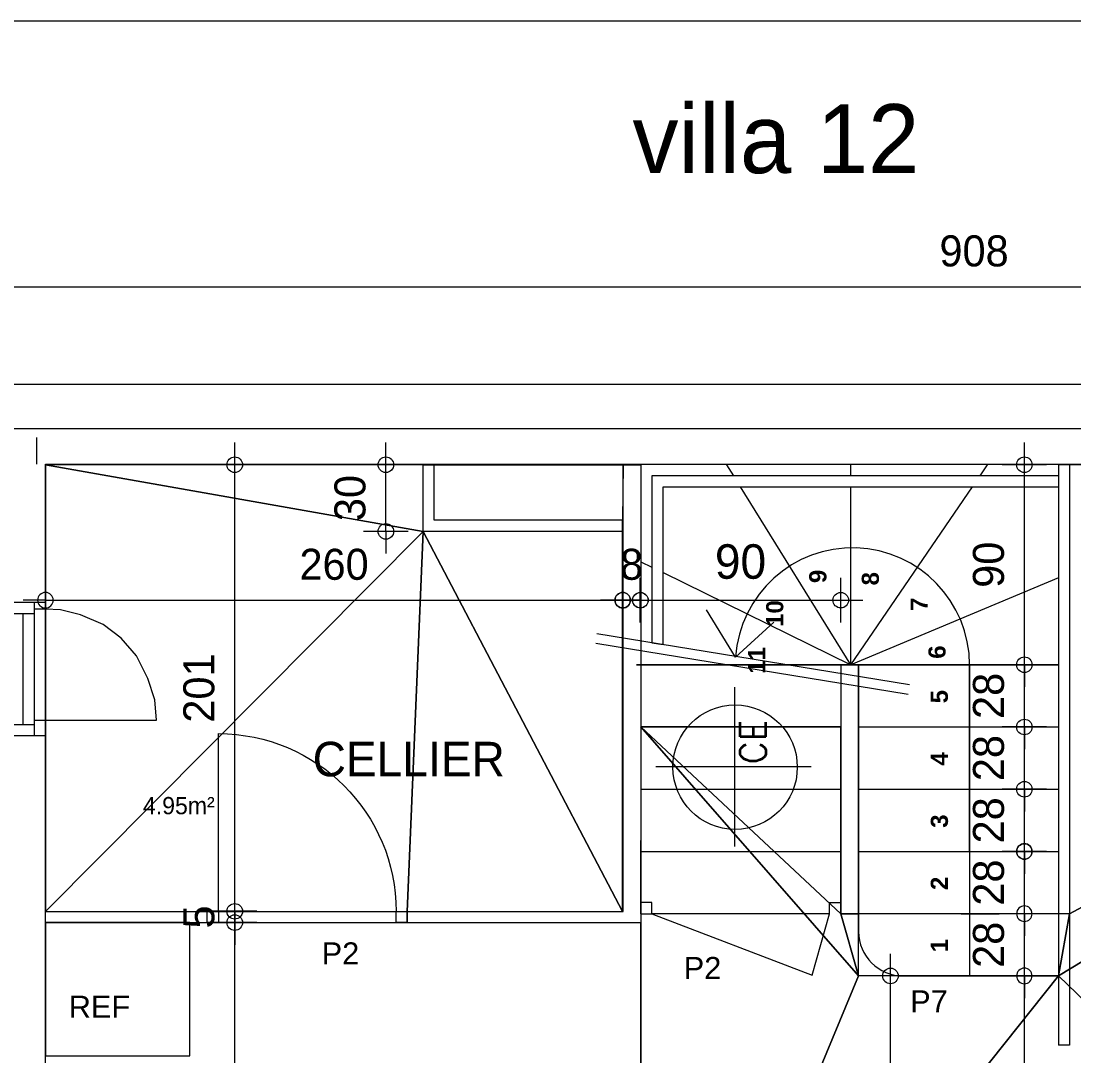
# Model space of a CAD drawing. Header units: metres. Extents: x -30.4 to 29.6, y -50.6 to 0.4.
# Drawn here: x -10.749 to -6.009, y -13.284 to -8.627 of the extents above; entities that cross this region are included whole.
import ezdxf
from ezdxf.enums import TextEntityAlignment as Align
from ezdxf.lldxf.tags import DXFTag

# ---------------------------------------------------------------- set-up
doc = ezdxf.new("R2010")
doc.units = ezdxf.units.M
doc.header["$MEASUREMENT"] = 0
for name, color, linetype in [('Calque commun', 7, 'Continuous'), ('Calque7', 7, 'Continuous'), ('Textes', 7, 'Continuous')]:
    doc.layers.add(name, color=color, linetype=linetype)
doc.styles.add('Arial12', font='arialbd.ttf', dxfattribs={"height": 0.077267})
doc.styles.add('Arial4', font='arial.ttf', dxfattribs={"height": 0.098961})
doc.styles.add('Century Gothic', font='GOTHIC.TTF', dxfattribs={"height": 0.139636})
doc.styles.add('Century Gothic Gras', font='txt.shx', dxfattribs={"height": 0.116336})
doc.styles.add('Century Gothic12', font='GOTHIC.TTF', dxfattribs={"height": 0.310302})
doc.styles.add('Century Gothic15', font='GOTHIC.TTF', dxfattribs={"height": 0.155151})
doc.styles.add('Century Gothic16', font='GOTHIC.TTF', dxfattribs={"height": 0.155151})
doc.styles.add('Century Gothic7', font='GOTHIC.TTF', dxfattribs={"height": 0.077575})
tags = doc.linetypes.add('DASHDOT2', pattern=[0.5, 0.25, -0.125, 0, -0.125]).pattern_tags.tags
tags[10:11] = [DXFTag(74, 4), DXFTag(75, 0), DXFTag(340, '0'), DXFTag(46, 1.0), DXFTag(50, 0.0), DXFTag(44, 0.0), DXFTag(45, 0.0)]
tags[8:9] = [DXFTag(74, 4), DXFTag(75, 0), DXFTag(340, '0'), DXFTag(46, 1.0), DXFTag(50, 0.0), DXFTag(44, 0.0), DXFTag(45, 0.0)]
tags[6:7] = [DXFTag(74, 4), DXFTag(75, 0), DXFTag(340, '0'), DXFTag(46, 1.0), DXFTag(50, 0.0), DXFTag(44, 0.0), DXFTag(45, 0.0)]
tags[4:5] = [DXFTag(74, 4), DXFTag(75, 0), DXFTag(340, '0'), DXFTag(46, 1.0), DXFTag(50, 0.0), DXFTag(44, 0.0), DXFTag(45, 0.0)]
tags = doc.linetypes.add('HIDDEN', pattern=[0.375, 0.25, -0.125]).pattern_tags.tags
tags[6:7] = [DXFTag(74, 4), DXFTag(75, 0), DXFTag(340, '0'), DXFTag(46, 1.0), DXFTag(50, 0.0), DXFTag(44, 0.0), DXFTag(45, 0.0)]
tags[4:5] = [DXFTag(74, 4), DXFTag(75, 0), DXFTag(340, '0'), DXFTag(46, 1.0), DXFTag(50, 0.0), DXFTag(44, 0.0), DXFTag(45, 0.0)]
tags = doc.linetypes.add('HIDDEN2', pattern=[0.1875, 0.125, -0.0625]).pattern_tags.tags
tags[6:7] = [DXFTag(74, 4), DXFTag(75, 0), DXFTag(340, '0'), DXFTag(46, 1.0), DXFTag(50, 0.0), DXFTag(44, 0.0), DXFTag(45, 0.0)]
tags[4:5] = [DXFTag(74, 4), DXFTag(75, 0), DXFTag(340, '0'), DXFTag(46, 1.0), DXFTag(50, 0.0), DXFTag(44, 0.0), DXFTag(45, 0.0)]
tags = doc.linetypes.add('HIDDENX2', pattern=[0.75, 0.5, -0.25]).pattern_tags.tags
tags[6:7] = [DXFTag(74, 4), DXFTag(75, 0), DXFTag(340, '0'), DXFTag(46, 1.0), DXFTag(50, 0.0), DXFTag(44, 0.0), DXFTag(45, 0.0)]
tags[4:5] = [DXFTag(74, 4), DXFTag(75, 0), DXFTag(340, '0'), DXFTag(46, 1.0), DXFTag(50, 0.0), DXFTag(44, 0.0), DXFTag(45, 0.0)]

# ---------------------------------------------------------------- blocks, each defined once
blk = doc.blocks.new('Block33692')
at = {"layer": 'Calque commun', "color": 7, "linetype": 'Continuous', "lineweight": 18}
for p, q in [((-10.9988, -10.5005), (-10.9988, -10.3005)), ((-10.7988, -10.5005), (-10.7988, -10.5005))]:
    blk.add_line(p, q, dxfattribs=at)
at = {"layer": 'Calque commun', "color": 7, "linetype": 'Continuous', "lineweight": 9}
blk.add_line((-10.6788, -10.5005), (-10.6788, -10.6205), dxfattribs=at)
blk = doc.blocks.new('new137')
at = {"layer": 'Calque commun', "color": 5, "linetype": 'Continuous', "lineweight": 9}
blk.add_arc((0, 0), 0.5, 0, 359.99941, dxfattribs=at)
blk = doc.blocks.new('new138')
at = {"layer": 'Calque commun', "color": 5, "linetype": 'Continuous', "lineweight": 9}
blk.add_arc((0, 0), 0.5, 0, 359.99941, dxfattribs=at)
blk = doc.blocks.new('DimLine34477')
at = {"layer": 'Calque commun', "color": 5, "linetype": 'Continuous', "lineweight": 9}
for p, q in [((-10.9988, -9.9232), (-10.9988, -9.7232)), ((-1.9189, -9.9232), (-1.9189, -9.7232)), ((-10.9988, -9.8232), (-11.0988, -9.8232)), ((-10.9988, -9.8232), (-1.9189, -9.8232)), ((-1.9189, -9.8232), (-1.8189, -9.8232))]:
    blk.add_line(p, q, dxfattribs=at)
at = {"layer": 'Calque commun', "color": 5, "linetype": 'Continuous', "lineweight": 9, "xscale": 0.07000000029802322, "yscale": 0.07000000029802322, "zscale": 0.07000000029802322}
for name, p in [('new137', (-10.9988, -9.8232)), ('new138', (-1.9189, -9.8232))]:
    blk.add_blockref(name, p, dxfattribs=at)
at = {"layer": 'Calque commun', "color": 5, "linetype": 'Continuous', "lineweight": 9, "style": 'Century Gothic'}
blk.add_text('908', height=0.13964, rotation=0, dxfattribs=at).set_placement((-6.4588, -9.7732), align=Align.BOTTOM_CENTER)
blk = doc.blocks.new('ce4')
at = {"layer": 'Calque commun', "color": 6, "linetype": 'Continuous', "lineweight": 9}
for p, q in [((0.0007, 0.3427), (0.0007, -0.3562)), ((-0.3566, -0.0007), (0.3605, -0.0007))]:
    blk.add_line(p, q, dxfattribs=at)
blk.add_arc((0, 0), 0.28, 0, 359.9994, dxfattribs=at)
at = {"layer": 'Calque commun', "color": 6, "linetype": 'ByBlock', "lineweight": -2, "style": 'Century Gothic Gras'}
blk.add_text('CE', height=0.11634, rotation=359.9993, dxfattribs=at).set_placement((0.0123, -0.0123), align=Align.BOTTOM_LEFT)
blk = doc.blocks.new('XMODULE 12 NONPMR3')
at = {"layer": 'Calque commun', "color": 5, "linetype": 'Continuous', "lineweight": 9}
blk.add_arc((0, 0), 0.5, 0, 359.99941, dxfattribs=at)
blk = doc.blocks.new('XMODULE 12 NONPMR4')
at = {"layer": 'Calque commun', "color": 5, "linetype": 'Continuous', "lineweight": 9}
blk.add_arc((0, 0), 0.5, 0, 359.99941, dxfattribs=at)
blk = doc.blocks.new('DimLine53356-3')
at = {"layer": 'Calque commun', "color": 5, "linetype": 'Continuous', "lineweight": 9}
for p, q in [((-6.2324, -10.4617), (-6.2324, -10.3617)), ((-6.1324, -10.4617), (-6.3324, -10.4617)), ((-6.2324, -11.3617), (-6.2324, -10.4617)), ((-6.1324, -11.3617), (-6.3324, -11.3617)), ((-6.2324, -11.3617), (-6.2324, -11.4617))]:
    blk.add_line(p, q, dxfattribs=at)
at = {"layer": 'Calque commun', "color": 5, "linetype": 'Continuous', "lineweight": 9, "extrusion": (0, 0, -1), "xscale": -0.07000000029802322, "yscale": -0.07000000029802322, "zscale": -0.07000000029802322, "rotation": 90.00000000000001}
for name, p in [('XMODULE 12 NONPMR4', (6.2324, -10.4617)), ('XMODULE 12 NONPMR3', (6.2324, -11.3617))]:
    blk.add_blockref(name, p, dxfattribs=at)
at = {"layer": 'Calque commun', "color": 5, "linetype": 'Continuous', "lineweight": 9, "style": 'Century Gothic'}
blk.add_text('90', height=0.13964, rotation=90, dxfattribs=at).set_placement((-6.2824, -10.9117), align=Align.BOTTOM_CENTER)
blk = doc.blocks.new('XMODULE 12 NONPMR5')
at = {"layer": 'Calque commun', "color": 5, "linetype": 'Continuous', "lineweight": 9}
blk.add_arc((0, 0), 0.5, 0, 359.99941, dxfattribs=at)
blk = doc.blocks.new('XMODULE 12 NONPMR6')
at = {"layer": 'Calque commun', "color": 5, "linetype": 'Continuous', "lineweight": 9}
blk.add_arc((0, 0), 0.5, 0, 359.99941, dxfattribs=at)
blk = doc.blocks.new('DimLine53364-3')
at = {"layer": 'Calque commun', "color": 5, "linetype": 'Continuous', "lineweight": 9}
for p, q in [((-6.2324, -11.3617), (-6.2324, -11.2617)), ((-6.1324, -11.3617), (-6.3324, -11.3617)), ((-6.2324, -11.6417), (-6.2324, -11.3617)), ((-6.1324, -11.6417), (-6.3324, -11.6417)), ((-6.2324, -11.6417), (-6.2324, -11.7417))]:
    blk.add_line(p, q, dxfattribs=at)
at = {"layer": 'Calque commun', "color": 5, "linetype": 'Continuous', "lineweight": 9, "extrusion": (0, 0, -1), "xscale": -0.07000000029802322, "yscale": -0.07000000029802322, "zscale": -0.07000000029802322, "rotation": 90.00000000000001}
for name, p in [('XMODULE 12 NONPMR6', (6.2324, -11.3617)), ('XMODULE 12 NONPMR5', (6.2324, -11.6417))]:
    blk.add_blockref(name, p, dxfattribs=at)
at = {"layer": 'Calque commun', "color": 5, "linetype": 'Continuous', "lineweight": 9, "style": 'Century Gothic'}
blk.add_text('28', height=0.13964, rotation=90, dxfattribs=at).set_placement((-6.2824, -11.5017), align=Align.BOTTOM_CENTER)
blk = doc.blocks.new('XMODULE 12 NONPMR7')
at = {"layer": 'Calque commun', "color": 5, "linetype": 'Continuous', "lineweight": 9}
blk.add_arc((0, 0), 0.5, 0, 359.99941, dxfattribs=at)
blk = doc.blocks.new('XMODULE 12 NONPMR8')
at = {"layer": 'Calque commun', "color": 5, "linetype": 'Continuous', "lineweight": 9}
blk.add_arc((0, 0), 0.5, 0, 359.99941, dxfattribs=at)
blk = doc.blocks.new('DimLine53372-3')
at = {"layer": 'Calque commun', "color": 5, "linetype": 'Continuous', "lineweight": 9}
for p, q in [((-6.2324, -11.6417), (-6.2324, -11.5417)), ((-6.1324, -11.6417), (-6.3324, -11.6417)), ((-6.2324, -11.9217), (-6.2324, -11.6417)), ((-6.1324, -11.9217), (-6.3324, -11.9217)), ((-6.2324, -11.9217), (-6.2324, -12.0217))]:
    blk.add_line(p, q, dxfattribs=at)
at = {"layer": 'Calque commun', "color": 5, "linetype": 'Continuous', "lineweight": 9, "extrusion": (0, 0, -1), "xscale": -0.07000000029802322, "yscale": -0.07000000029802322, "zscale": -0.07000000029802322, "rotation": 90.00000000000001}
for name, p in [('XMODULE 12 NONPMR8', (6.2324, -11.6417)), ('XMODULE 12 NONPMR7', (6.2324, -11.9217))]:
    blk.add_blockref(name, p, dxfattribs=at)
at = {"layer": 'Calque commun', "color": 5, "linetype": 'Continuous', "lineweight": 9, "style": 'Century Gothic'}
blk.add_text('28', height=0.13964, rotation=90, dxfattribs=at).set_placement((-6.2824, -11.7817), align=Align.BOTTOM_CENTER)
blk = doc.blocks.new('XMODULE 12 NONPMR9')
at = {"layer": 'Calque commun', "color": 5, "linetype": 'Continuous', "lineweight": 9}
blk.add_arc((0, 0), 0.5, 0, 359.99941, dxfattribs=at)
blk = doc.blocks.new('XMODULE 12 NONPMR10')
at = {"layer": 'Calque commun', "color": 5, "linetype": 'Continuous', "lineweight": 9}
blk.add_arc((0, 0), 0.5, 0, 359.99941, dxfattribs=at)
blk = doc.blocks.new('DimLine53380-3')
at = {"layer": 'Calque commun', "color": 5, "linetype": 'Continuous', "lineweight": 9}
for p, q in [((-6.2324, -11.9217), (-6.2324, -11.8217)), ((-6.1324, -11.9217), (-6.3324, -11.9217)), ((-6.2324, -12.2017), (-6.2324, -11.9217)), ((-6.1324, -12.2017), (-6.3324, -12.2017)), ((-6.2324, -12.2017), (-6.2324, -12.3017))]:
    blk.add_line(p, q, dxfattribs=at)
at = {"layer": 'Calque commun', "color": 5, "linetype": 'Continuous', "lineweight": 9, "extrusion": (0, 0, -1), "xscale": -0.07000000029802322, "yscale": -0.07000000029802322, "zscale": -0.07000000029802322, "rotation": 90.00000000000001}
for name, p in [('XMODULE 12 NONPMR10', (6.2324, -11.9217)), ('XMODULE 12 NONPMR9', (6.2324, -12.2017))]:
    blk.add_blockref(name, p, dxfattribs=at)
at = {"layer": 'Calque commun', "color": 5, "linetype": 'Continuous', "lineweight": 9, "style": 'Century Gothic'}
blk.add_text('28', height=0.13964, rotation=90, dxfattribs=at).set_placement((-6.2824, -12.0617), align=Align.BOTTOM_CENTER)
blk = doc.blocks.new('XMODULE 12 NONPMR11')
at = {"layer": 'Calque commun', "color": 5, "linetype": 'Continuous', "lineweight": 9}
blk.add_arc((0, 0), 0.5, 0, 359.99941, dxfattribs=at)
blk = doc.blocks.new('XMODULE 12 NONPMR12')
at = {"layer": 'Calque commun', "color": 5, "linetype": 'Continuous', "lineweight": 9}
blk.add_arc((0, 0), 0.5, 0, 359.99941, dxfattribs=at)
blk = doc.blocks.new('DimLine53388-3')
at = {"layer": 'Calque commun', "color": 5, "linetype": 'Continuous', "lineweight": 9}
for p, q in [((-6.2324, -12.7617), (-6.2324, -12.6617)), ((-6.1324, -12.7617), (-6.3324, -12.7617)), ((-6.2327, -16.1717), (-6.2324, -12.7617)), ((-6.3327, -16.1717), (-6.1327, -16.1717)), ((-6.2327, -16.1717), (-6.2327, -16.2717))]:
    blk.add_line(p, q, dxfattribs=at)
at = {"layer": 'Calque commun', "color": 5, "linetype": 'Continuous', "lineweight": 9, "xscale": 0.07000000055460445, "yscale": 0.07000000055460445, "zscale": 0.07000000029802322, "rotation": 89.99509429927852}
for name, p in [('XMODULE 12 NONPMR12', (-6.2324, -12.7617)), ('XMODULE 12 NONPMR11', (-6.2327, -16.1717))]:
    blk.add_blockref(name, p, dxfattribs=at)
at = {"layer": 'Calque commun', "color": 5, "linetype": 'Continuous', "lineweight": 9, "style": 'Century Gothic'}
blk.add_text('341', height=0.13964, rotation=89.9951, dxfattribs=at).set_placement((-6.2825, -14.4667), align=Align.BOTTOM_CENTER)
blk = doc.blocks.new('XMODULE 12 NONPMR25')
at = {"layer": 'Calque commun', "color": 5, "linetype": 'Continuous', "lineweight": 9}
blk.add_arc((0, 0), 0.5, 0, 359.99941, dxfattribs=at)
blk = doc.blocks.new('XMODULE 12 NONPMR26')
at = {"layer": 'Calque commun', "color": 5, "linetype": 'Continuous', "lineweight": 9}
blk.add_arc((0, 0), 0.5, 0, 359.99941, dxfattribs=at)
blk = doc.blocks.new('DimLine53452-3')
at = {"layer": 'Calque commun', "color": 5, "linetype": 'Continuous', "lineweight": 9}
for p, q in [((-9.7867, -10.4617), (-9.7867, -10.3617)), ((-9.6867, -10.4617), (-9.8867, -10.4617)), ((-9.7867, -12.471), (-9.7867, -10.4617)), ((-9.6867, -12.471), (-9.8867, -12.471)), ((-9.7867, -12.471), (-9.7867, -12.571))]:
    blk.add_line(p, q, dxfattribs=at)
at = {"layer": 'Calque commun', "color": 5, "linetype": 'Continuous', "lineweight": 9, "extrusion": (0, 0, -1), "xscale": -0.07000000029802322, "yscale": -0.07000000029802322, "zscale": -0.07000000029802322, "rotation": 90.00000000000001}
for name, p in [('XMODULE 12 NONPMR26', (9.7867, -10.4617)), ('XMODULE 12 NONPMR25', (9.7867, -12.471))]:
    blk.add_blockref(name, p, dxfattribs=at)
at = {"layer": 'Calque commun', "color": 5, "linetype": 'Continuous', "lineweight": 9, "style": 'Century Gothic'}
blk.add_text('201', height=0.13964, rotation=90, dxfattribs=at).set_placement((-9.8367, -11.4664), align=Align.BOTTOM_CENTER)
blk = doc.blocks.new('XMODULE 12 NONPMR27')
at = {"layer": 'Calque commun', "color": 5, "linetype": 'Continuous', "lineweight": 9}
blk.add_arc((0, 0), 0.5, 0, 359.99941, dxfattribs=at)
blk = doc.blocks.new('XMODULE 12 NONPMR28')
at = {"layer": 'Calque commun', "color": 5, "linetype": 'Continuous', "lineweight": 9}
blk.add_arc((0, 0), 0.5, 0, 359.99941, dxfattribs=at)
blk = doc.blocks.new('DimLine53460-3')
at = {"layer": 'Calque commun', "color": 5, "linetype": 'Continuous', "lineweight": 9}
for p, q in [((-9.7867, -12.471), (-9.7867, -12.371)), ((-9.6867, -12.471), (-9.8867, -12.471)), ((-9.7867, -12.5217), (-9.7867, -12.471)), ((-9.6867, -12.5217), (-9.8867, -12.5217)), ((-9.7867, -12.5217), (-9.7867, -12.6217))]:
    blk.add_line(p, q, dxfattribs=at)
at = {"layer": 'Calque commun', "color": 5, "linetype": 'Continuous', "lineweight": 9, "extrusion": (0, 0, -1), "xscale": -0.07000000029802322, "yscale": -0.07000000029802322, "zscale": -0.07000000029802322, "rotation": 90.00000000000001}
for name, p in [('XMODULE 12 NONPMR28', (9.7867, -12.471)), ('XMODULE 12 NONPMR27', (9.7867, -12.5217))]:
    blk.add_blockref(name, p, dxfattribs=at)
at = {"layer": 'Calque commun', "color": 5, "linetype": 'Continuous', "lineweight": 9, "style": 'Century Gothic'}
blk.add_text('5', height=0.1396, rotation=90, dxfattribs=at).set_placement((-9.8367, -12.4964), align=Align.BOTTOM_CENTER)
blk = doc.blocks.new('XMODULE 12 NONPMR29')
at = {"layer": 'Calque commun', "color": 5, "linetype": 'Continuous', "lineweight": 9}
blk.add_arc((0, 0), 0.5, 0, 359.99941, dxfattribs=at)
blk = doc.blocks.new('XMODULE 12 NONPMR30')
at = {"layer": 'Calque commun', "color": 5, "linetype": 'Continuous', "lineweight": 9}
blk.add_arc((0, 0), 0.5, 0, 359.99941, dxfattribs=at)
blk = doc.blocks.new('DimLine53468-3')
at = {"layer": 'Calque commun', "color": 5, "linetype": 'Continuous', "lineweight": 9}
for p, q in [((-9.7867, -12.5217), (-9.7867, -12.4217)), ((-9.6867, -12.5217), (-9.8867, -12.5217)), ((-9.7867, -15.0684), (-9.7867, -12.5217)), ((-9.6867, -15.0684), (-9.8867, -15.0684)), ((-9.7867, -15.0684), (-9.7867, -15.1684))]:
    blk.add_line(p, q, dxfattribs=at)
at = {"layer": 'Calque commun', "color": 5, "linetype": 'Continuous', "lineweight": 9, "extrusion": (0, 0, -1), "xscale": -0.07000000029802322, "yscale": -0.07000000029802322, "zscale": -0.07000000029802322, "rotation": 90.00000000000001}
for name, p in [('XMODULE 12 NONPMR30', (9.7867, -12.5217)), ('XMODULE 12 NONPMR29', (9.7867, -15.0684))]:
    blk.add_blockref(name, p, dxfattribs=at)
at = {"layer": 'Calque commun', "color": 5, "linetype": 'Continuous', "lineweight": 9, "style": 'Century Gothic'}
blk.add_text('255', height=0.13964, rotation=90, dxfattribs=at).set_placement((-9.8367, -13.7951), align=Align.BOTTOM_CENTER)
blk = doc.blocks.new('XMODULE 12 NONPMR33')
at = {"layer": 'Calque commun', "color": 5, "linetype": 'Continuous', "lineweight": 9}
blk.add_arc((0, 0), 0.5, 0, 359.99941, dxfattribs=at)
blk = doc.blocks.new('XMODULE 12 NONPMR34')
at = {"layer": 'Calque commun', "color": 5, "linetype": 'Continuous', "lineweight": 9}
blk.add_arc((0, 0), 0.5, 0, 359.99941, dxfattribs=at)
blk = doc.blocks.new('DimLine53500-2')
at = {"layer": 'Calque commun', "color": 5, "linetype": 'Continuous', "lineweight": 9}
for p, q in [((-10.6388, -10.9713), (-10.6388, -11.1713)), ((-8.0404, -10.9713), (-8.0404, -11.1713)), ((-10.6388, -11.0713), (-10.7388, -11.0713)), ((-10.6388, -11.0713), (-8.0404, -11.0713)), ((-8.0404, -11.0713), (-7.9404, -11.0713))]:
    blk.add_line(p, q, dxfattribs=at)
at = {"layer": 'Calque commun', "color": 5, "linetype": 'Continuous', "lineweight": 9, "xscale": 0.07000000029802322, "yscale": 0.07000000029802322, "zscale": 0.07000000029802322}
for name, p in [('XMODULE 12 NONPMR33', (-10.6388, -11.0713)), ('XMODULE 12 NONPMR34', (-8.0404, -11.0713))]:
    blk.add_blockref(name, p, dxfattribs=at)
at = {"layer": 'Calque commun', "color": 5, "linetype": 'Continuous', "lineweight": 9, "style": 'Century Gothic'}
blk.add_text('260', height=0.13964, dxfattribs=at).set_placement((-9.3396, -11.0213), align=Align.BOTTOM_CENTER)
blk = doc.blocks.new('XMODULE 12 NONPMR35')
at = {"layer": 'Calque commun', "color": 5, "linetype": 'Continuous', "lineweight": 9}
blk.add_arc((0, 0), 0.5, 0, 359.99941, dxfattribs=at)
blk = doc.blocks.new('XMODULE 12 NONPMR36')
at = {"layer": 'Calque commun', "color": 5, "linetype": 'Continuous', "lineweight": 9}
blk.add_arc((0, 0), 0.5, 0, 359.99941, dxfattribs=at)
blk = doc.blocks.new('DimLine53966-3')
at = {"layer": 'Calque commun', "color": 5, "linetype": 'Continuous', "lineweight": 9}
for p, q in [((-7.9614, -11.1713), (-7.9614, -10.9713)), ((-7.0588, -11.1713), (-7.0588, -10.9713)), ((-7.9614, -11.0713), (-8.0614, -11.0713)), ((-7.9614, -11.0713), (-7.0588, -11.0713)), ((-7.0588, -11.0713), (-6.9588, -11.0713))]:
    blk.add_line(p, q, dxfattribs=at)
at = {"layer": 'Calque commun', "color": 5, "linetype": 'Continuous', "lineweight": 9, "extrusion": (0, 0, -1), "xscale": -0.07000000029802322, "yscale": -0.07000000029802322, "zscale": -0.07000000029802322, "rotation": -180}
for name, p in [('XMODULE 12 NONPMR35', (7.9614, -11.0713)), ('XMODULE 12 NONPMR36', (7.0588, -11.0713))]:
    blk.add_blockref(name, p, dxfattribs=at)
at = {"layer": 'Calque commun', "color": 5, "linetype": 'Continuous', "lineweight": 9, "style": 'Century Gothic16'}
blk.add_text('90', height=0.15515, dxfattribs=at).set_placement((-7.5101, -11.0213), align=Align.BOTTOM_CENTER)
blk = doc.blocks.new('XMODULE 12 NONPMR37')
at = {"layer": 'Calque commun', "color": 5, "linetype": 'Continuous', "lineweight": 9}
blk.add_arc((0, 0), 0.5, 0, 359.99941, dxfattribs=at)
blk = doc.blocks.new('XMODULE 12 NONPMR38')
at = {"layer": 'Calque commun', "color": 5, "linetype": 'Continuous', "lineweight": 9}
blk.add_arc((0, 0), 0.5, 0, 359.99941, dxfattribs=at)
blk = doc.blocks.new('DimLine55987-3')
at = {"layer": 'Calque commun', "color": 5, "linetype": 'Continuous', "lineweight": 9}
for p, q in [((-6.2324, -12.2017), (-6.2324, -12.1017)), ((-6.1324, -12.2017), (-6.3324, -12.2017)), ((-6.2324, -12.4817), (-6.2324, -12.2017)), ((-6.1324, -12.4817), (-6.3324, -12.4817)), ((-6.2324, -12.4817), (-6.2324, -12.5817))]:
    blk.add_line(p, q, dxfattribs=at)
at = {"layer": 'Calque commun', "color": 5, "linetype": 'Continuous', "lineweight": 9, "xscale": 0.07000000029802322, "yscale": 0.07000000029802322, "zscale": 0.07000000029802322, "rotation": 90}
for name, p in [('XMODULE 12 NONPMR38', (-6.2324, -12.2017)), ('XMODULE 12 NONPMR37', (-6.2324, -12.4817))]:
    blk.add_blockref(name, p, dxfattribs=at)
at = {"layer": 'Calque commun', "color": 5, "linetype": 'Continuous', "lineweight": 9, "style": 'Century Gothic'}
blk.add_text('28', height=0.13964, rotation=90, dxfattribs=at).set_placement((-6.2824, -12.3417), align=Align.BOTTOM_CENTER)
blk = doc.blocks.new('XMODULE 12 NONPMR39')
at = {"layer": 'Calque commun', "color": 5, "linetype": 'Continuous', "lineweight": 9}
blk.add_arc((0, 0), 0.5, 0, 359.99941, dxfattribs=at)
blk = doc.blocks.new('XMODULE 12 NONPMR40')
at = {"layer": 'Calque commun', "color": 5, "linetype": 'Continuous', "lineweight": 9}
blk.add_arc((0, 0), 0.5, 0, 359.99941, dxfattribs=at)
blk = doc.blocks.new('DimLine55995-3')
at = {"layer": 'Calque commun', "color": 5, "linetype": 'Continuous', "lineweight": 9}
for p, q in [((-6.2324, -12.4817), (-6.2324, -12.3817)), ((-6.1324, -12.4817), (-6.3324, -12.4817)), ((-6.2324, -12.7617), (-6.2324, -12.4817)), ((-6.1324, -12.7617), (-6.3324, -12.7617)), ((-6.2324, -12.7617), (-6.2324, -12.8617))]:
    blk.add_line(p, q, dxfattribs=at)
at = {"layer": 'Calque commun', "color": 5, "linetype": 'Continuous', "lineweight": 9, "xscale": 0.07000000029802322, "yscale": 0.07000000029802322, "zscale": 0.07000000029802322, "rotation": 90}
for name, p in [('XMODULE 12 NONPMR40', (-6.2324, -12.4817)), ('XMODULE 12 NONPMR39', (-6.2324, -12.7617))]:
    blk.add_blockref(name, p, dxfattribs=at)
at = {"layer": 'Calque commun', "color": 5, "linetype": 'Continuous', "lineweight": 9, "style": 'Century Gothic'}
blk.add_text('28', height=0.13964, rotation=90, dxfattribs=at).set_placement((-6.2824, -12.6217), align=Align.BOTTOM_CENTER)
blk = doc.blocks.new('XMODULE 12 NONPMR41')
at = {"layer": 'Calque commun', "color": 5, "linetype": 'Continuous', "lineweight": 9}
blk.add_arc((0, 0), 0.5, 0, 359.99941, dxfattribs=at)
blk = doc.blocks.new('XMODULE 12 NONPMR42')
at = {"layer": 'Calque commun', "color": 5, "linetype": 'Continuous', "lineweight": 9}
blk.add_arc((0, 0), 0.5, 0, 359.99941, dxfattribs=at)
blk = doc.blocks.new('DimLine59627-3')
at = {"layer": 'Calque commun', "color": 5, "linetype": 'Continuous', "lineweight": 9}
for p, q in [((-8.0404, -10.9713), (-8.0404, -11.1713)), ((-7.9604, -10.9713), (-7.9604, -11.1713)), ((-8.0404, -11.0713), (-8.1404, -11.0712)), ((-8.0404, -11.0713), (-7.9604, -11.0713)), ((-7.9604, -11.0713), (-7.8604, -11.0713))]:
    blk.add_line(p, q, dxfattribs=at)
at = {"layer": 'Calque commun', "color": 5, "linetype": 'Continuous', "lineweight": 9, "extrusion": (0, 0, -1), "xscale": -0.07000000029802322, "yscale": -0.07000000029802322, "zscale": -0.07000000029802322, "rotation": -180}
for name, p in [('XMODULE 12 NONPMR41', (8.0404, -11.0713)), ('XMODULE 12 NONPMR42', (7.9604, -11.0713))]:
    blk.add_blockref(name, p, dxfattribs=at)
at = {"layer": 'Calque commun', "color": 5, "linetype": 'Continuous', "lineweight": 9, "style": 'Century Gothic'}
blk.add_text('8', height=0.1396, rotation=359.9986, dxfattribs=at).set_placement((-8.0004, -11.0213), align=Align.BOTTOM_CENTER)
blk = doc.blocks.new('60x65')
at = {"layer": 'Calque commun', "color": 7, "linetype": 'HIDDEN', "lineweight": 9}
mesh = blk.add_polyface(dxfattribs=at)
corners = [(0, 0.6), (0.65, 0.6), (0.65, 0), (0, 0)]
mesh.append_faces([[corners[k] for k in face] for face in [(0, 1, 2, 3)]], dxfattribs={"color": 7})
blk = doc.blocks.new('@PRES_1_$$_1-70')
at = {"layer": 'Calque commun', "color": 5, "linetype": 'Continuous', "lineweight": 9}
blk.add_line((0.05, 0.05), (0.05, 0.85), dxfattribs=at)
at = {"layer": 'Calque commun', "color": 5, "linetype": 'Continuous', "lineweight": 9, "extrusion": (0, 0, -1)}
blk.add_arc((-0.05, 0.05), 0.8, 90, 180, dxfattribs=at)
at = {"layer": 'Calque commun', "color": 5, "linetype": 'Continuous', "lineweight": 9}
mesh = blk.add_polyface(dxfattribs=at)
corners = [(0, 0), (0, 0.05), (0.05, 0.05), (0.05, 0)]
mesh.append_faces([[corners[k] for k in face] for face in [(0, 1, 2, 3)]], dxfattribs={"color": 5})
mesh = blk.add_polyface(dxfattribs=at)
corners = [(0.85, 0), (0.85, 0.05), (0.9, 0.05), (0.9, 0)]
mesh.append_faces([[corners[k] for k in face] for face in [(0, 1, 2, 3)]], dxfattribs={"color": 5})
blk = doc.blocks.new('@PRES_1_$$_1-71')
at = {"layer": 'Calque commun', "color": 0, "linetype": 'ByBlock', "lineweight": -2}
blk.add_line((0, 0), (0, 0.05), dxfattribs=at)
blk = doc.blocks.new('@PRES_1_$$_1-72')
at = {"layer": 'Calque commun', "color": 0, "linetype": 'ByBlock', "lineweight": -2}
blk.add_line((0, 0), (0, 0.05), dxfattribs=at)
blk = doc.blocks.new('INTER_2D_COMB24')
at = {"layer": 'Calque commun', "color": 0, "linetype": 'ByBlock', "lineweight": -2}
blk.add_blockref('@PRES_1_$$_1-70', (0, 0), dxfattribs=at)
at = {"layer": 'Calque7', "color": 15, "linetype": 'Continuous', "lineweight": 18}
blk.add_blockref('@PRES_1_$$_1-71', (0, 0), dxfattribs=at)
at = {"layer": 'Calque7', "color": 15, "linetype": 'Continuous', "lineweight": 18, "extrusion": (0, 0, -1), "xscale": -1, "yscale": -1, "zscale": -1, "rotation": -180}
blk.add_blockref('@PRES_1_$$_1-72', (-0.9, 0), dxfattribs=at)
blk = doc.blocks.new('PLACED_COMB24')
at = {"layer": 'Calque commun', "color": 0, "linetype": 'ByBlock', "lineweight": -2}
blk.add_blockref('INTER_2D_COMB24', (0, 0), dxfattribs=at)
blk = doc.blocks.new('XMODULE 12 NONPMR59')
at = {"layer": 'Calque commun', "color": 5, "linetype": 'Continuous', "lineweight": 9}
blk.add_arc((0, 0), 0.5, 0, 359.99941, dxfattribs=at)
blk = doc.blocks.new('XMODULE 12 NONPMR60')
at = {"layer": 'Calque commun', "color": 5, "linetype": 'Continuous', "lineweight": 9}
blk.add_arc((0, 0), 0.5, 0, 359.99941, dxfattribs=at)
blk = doc.blocks.new('DimLine62828')
at = {"layer": 'Calque commun', "color": 5, "linetype": 'Continuous', "lineweight": 9}
for p, q in [((-9.1065, -10.4618), (-9.1065, -10.3618)), ((-9.0065, -10.4618), (-9.2065, -10.4618)), ((-9.1065, -10.7617), (-9.1065, -10.4618)), ((-9.0065, -10.7617), (-9.2065, -10.7617)), ((-9.1065, -10.7617), (-9.1065, -10.8617))]:
    blk.add_line(p, q, dxfattribs=at)
at = {"layer": 'Calque commun', "color": 5, "linetype": 'Continuous', "lineweight": 9, "extrusion": (0, 0, -1), "xscale": -0.07000000029802322, "yscale": -0.07000000029802322, "zscale": -0.07000000029802322, "rotation": 90.00000000000001}
for name, p in [('XMODULE 12 NONPMR60', (9.1065, -10.4618)), ('XMODULE 12 NONPMR59', (9.1065, -10.7617))]:
    blk.add_blockref(name, p, dxfattribs=at)
at = {"layer": 'Calque commun', "color": 5, "linetype": 'Continuous', "lineweight": 9, "style": 'Century Gothic'}
blk.add_text('30', height=0.13964, rotation=90, dxfattribs=at).set_placement((-9.1565, -10.6117), align=Align.BOTTOM_CENTER)
blk = doc.blocks.new('XMODULE 12 NONPMR63')
at = {"layer": 'Calque commun', "color": 5, "linetype": 'Continuous', "lineweight": 9}
blk.add_arc((0, 0), 0.5, 0, 359.99941, dxfattribs=at)
blk = doc.blocks.new('XMODULE 12 NONPMR64')
at = {"layer": 'Calque commun', "color": 5, "linetype": 'Continuous', "lineweight": 9}
blk.add_arc((0, 0), 0.5, 0, 359.99941, dxfattribs=at)
blk = doc.blocks.new('DimLine62942')
at = {"layer": 'Calque commun', "color": 5, "linetype": 'Continuous', "lineweight": 9}
for p, q in [((-6.835, -12.7617), (-6.835, -12.6617)), ((-6.735, -12.7617), (-6.935, -12.7617)), ((-6.8353, -16.4217), (-6.835, -12.7617)), ((-6.9353, -16.4217), (-6.7353, -16.4217)), ((-6.8353, -16.4217), (-6.8353, -16.5217))]:
    blk.add_line(p, q, dxfattribs=at)
at = {"layer": 'Calque commun', "color": 5, "linetype": 'Continuous', "lineweight": 9, "extrusion": (0, 0, -1), "xscale": -0.0700000005205329, "yscale": -0.0700000005205329, "zscale": -0.07000000029802322, "rotation": 90.00456838874398}
for name, p in [('XMODULE 12 NONPMR64', (6.835, -12.7617)), ('XMODULE 12 NONPMR63', (6.8353, -16.4217))]:
    blk.add_blockref(name, p, dxfattribs=at)
at = {"layer": 'Calque commun', "color": 5, "linetype": 'Continuous', "lineweight": 9, "style": 'Century Gothic'}
blk.add_text('366', height=0.13964, rotation=89.9954, dxfattribs=at).set_placement((-6.8851, -14.5917), align=Align.BOTTOM_CENTER)
blk = doc.blocks.new('XMODULE 12 NONPMR73')
at = {"layer": 'Calque commun', "color": 15, "linetype": 'Continuous', "lineweight": 18}
for p, q in [((-8.9388, -10.7617), (-8.9388, -10.4617)), ((-8.9388, -10.4617), (-8.8888, -10.4617)), ((-8.8888, -10.7117), (-8.8888, -10.4617)), ((-8.0408, -10.7117), (-8.8888, -10.7117)), ((-8.0408, -10.7617), (-8.0408, -10.7117)), ((-8.0408, -10.7617), (-8.9388, -10.7617)), ((-10.6388, -12.5217), (-10.6388, -12.4717)), ((-10.6388, -12.4717), (-9.9101, -12.4717)), ((-9.0101, -12.4717), (-8.0388, -12.4717)), ((-10.6388, -12.5217), (-9.9101, -12.5217)), ((-9.0101, -12.5217), (-8.0388, -12.5217))]:
    blk.add_line(p, q, dxfattribs=at)
at = {"layer": 'Calque commun', "color": 7, "linetype": 'Continuous', "lineweight": 18}
for p, q in [((-8.0388, -10.4618), (-7.9588, -10.4618)), ((-8.0388, -12.4717), (-8.0388, -10.4618)), ((-7.9588, -10.4618), (-7.9588, -12.5217)), ((-7.0588, -11.3617), (-7.0588, -12.4817)), ((-7.0588, -11.3617), (-6.9788, -11.3617)), ((-6.9788, -11.3617), (-6.9788, -12.4817)), ((-7.0588, -12.4817), (-6.9788, -12.4817)), ((-8.0388, -12.5217), (-7.9588, -12.5217))]:
    blk.add_line(p, q, dxfattribs=at)
at = {"layer": 'Calque commun', "color": 7, "linetype": 'Continuous', "lineweight": 9}
for p, q in [((-7.5406, -10.5117), (-7.5716, -10.4617)), ((-7.0138, -10.5117), (-7.0138, -10.4617)), ((-6.432, -10.5117), (-6.3978, -10.4617)), ((-6.0788, -10.4617), (-6.0788, -13.0733)), ((-6.0288, -10.4617), (-6.0788, -10.4617)), ((-6.0288, -10.4617), (-6.0288, -13.0733)), ((-6.0788, -10.5117), (-7.9088, -10.5117)), ((-7.9088, -10.5117), (-7.9088, -11.2625)), ((-7.8588, -11.2707), (-7.8588, -10.5617)), ((-7.8588, -10.5617), (-6.0788, -10.5617)), ((-7.0138, -11.3617), (-7.5096, -10.5617)), ((-7.0138, -11.3617), (-7.0138, -10.5617)), ((-7.0138, -11.3617), (-6.4662, -10.5617)), ((-7.9588, -10.8983), (-7.9088, -10.9228)), ((-7.8588, -10.9473), (-7.0138, -11.3617)), ((-6.0788, -10.9703), (-7.0138, -11.3617)), ((-7.5325, -11.3268), (-7.6636, -11.1149)), ((-7.5325, -11.3268), (-7.3608, -11.1708)), ((-7.3608, -11.1708), (-7.5325, -11.3268)), ((-7.9088, -11.2625), (-7.8588, -11.2707)), ((-6.9788, -11.3617), (-7.0588, -11.3617)), ((-7.0588, -11.3617), (-7.0588, -12.4817)), ((-6.0788, -11.3617), (-6.9788, -11.3617)), ((-6.9788, -11.3617), (-6.0788, -11.3617)), ((-6.9788, -12.4817), (-6.9788, -11.3617)), ((-6.9788, -12.4817), (-6.9788, -11.3617)), ((-6.4788, -12.2017), (-6.4788, -11.3617)), ((-6.9788, -11.6417), (-6.0788, -11.6417)), ((-6.9788, -11.6417), (-6.9788, -11.6417)), ((-6.9788, -11.9217), (-6.0788, -11.9217)), ((-6.9788, -11.9217), (-6.9788, -11.9217)), ((-6.9788, -12.2017), (-6.0788, -12.2017)), ((-6.9788, -12.2017), (-6.9788, -12.2017)), ((-6.4788, -12.2017), (-6.4788, -12.7617)), ((-7.9088, -12.4317), (-7.9588, -12.4317)), ((-7.9588, -12.4317), (-7.9588, -12.4817)), ((-7.9088, -12.4817), (-7.9088, -12.4317)), ((-7.1088, -12.4817), (-7.1088, -12.4317)), ((-7.1088, -12.4317), (-7.0588, -12.4317)), ((-7.9588, -12.4817), (-7.9088, -12.4817)), ((-7.9088, -12.4817), (-7.1883, -12.758)), ((-7.1883, -12.758), (-7.1088, -12.4817)), ((-7.0588, -12.4817), (-6.9788, -12.4817)), ((-6.9788, -12.4817), (-6.9788, -12.5617)), ((-6.0288, -12.4817), (-6.9788, -12.4817)), ((-6.5163, -12.4817), (-6.3455, -12.4817)), ((-6.3455, -12.4817), (-6.4309, -12.4817)), ((-10.6388, -12.5217), (-10.2588, -12.5217)), ((-6.7788, -12.7617), (-6.0788, -12.7617)), ((-6.0288, -13.0733), (-6.0788, -13.0733))]:
    blk.add_line(p, q, dxfattribs=at)
at = {"layer": 'Calque commun', "color": 7, "linetype": 'DASHDOT2', "lineweight": 9}
for p, q in [((-6.7496, -11.4519), (-8.1561, -11.2221)), ((-6.7551, -11.4958), (-8.1616, -11.2661))]:
    blk.add_line(p, q, dxfattribs=at)
at = {"layer": 'Calque commun', "color": 7, "linetype": 'HIDDEN2', "lineweight": 9}
for p, q in [((-6.9788, -11.3617), (-7.9788, -11.3617)), ((-7.9788, -11.3617), (-6.9788, -11.3617)), ((-7.9788, -11.3617), (-7.0588, -11.3617)), ((-6.9788, -11.3617), (-6.0788, -11.3617)), ((-7.9588, -11.6417), (-7.0588, -11.6417)), ((-7.9588, -11.9217), (-7.0588, -11.9217)), ((-7.9588, -12.4817), (-7.9588, -12.1517)), ((-7.9588, -12.2017), (-7.0588, -12.2017)), ((-7.1088, -12.4817), (-7.9088, -12.4817))]:
    blk.add_line(p, q, dxfattribs=at)
at = {"layer": 'Calque commun', "color": 7, "linetype": 'HIDDENX2', "lineweight": 9}
blk.add_line((-6.4788, -11.3617), (-6.4788, -12.2017), dxfattribs=at)
at = {"layer": 'Calque commun', "color": 7, "linetype": 'HIDDEN', "lineweight": 9}
for p, q in [((-7.9588, -15.0617), (-7.9588, -12.5217)), ((-7.9588, -12.5217), (-7.9588, -12.5217)), ((-7.9588, -12.5217), (-7.9588, -15.1217))]:
    blk.add_line(p, q, dxfattribs=at)
at = {"layer": 'Calque commun', "color": 7, "linetype": 'HIDDEN', "lineweight": 9, "flags": 128}
blk.add_lwpolyline([(-10.6888, -11.6117), (-10.1388, -11.6117), (-10.146, -11.5202), (-10.1772, -11.4231), (-10.2292, -11.3208), (-10.2985, -11.2428), (-10.3782, -11.1804), (-10.4805, -11.1371), (-10.5706, -11.1146), (-10.6388, -11.1117), (-10.6888, -11.1117)], dxfattribs=at)
at = {"layer": 'Calque commun', "color": 7, "linetype": 'Continuous', "lineweight": 9}
for centre, radius, start, end in [((-7.0063, -11.3634), 0.5275, 0.1867, 176.0016), ((-6.7788, -12.5617), 0.2, 180, 270)]:
    blk.add_arc(centre, radius, start, end, dxfattribs=at)
at = {"layer": 'Calque commun', "color": 5, "linetype": 'Continuous', "lineweight": 9}
for name in ['DimLine53452-3', 'DimLine62828', 'DimLine53356-3', 'DimLine53500-2', 'DimLine59627-3', 'DimLine53966-3', 'DimLine53364-3', 'DimLine53372-3', 'DimLine53380-3', 'DimLine55987-3', 'DimLine53460-3', 'DimLine55995-3', 'DimLine53468-3', 'DimLine62942', 'DimLine53388-3']:
    blk.add_blockref(name, (0, 0), dxfattribs=at)
at = {"layer": 'Calque commun', "color": 0, "linetype": 'ByBlock', "lineweight": -2, "extrusion": (0, 0, -1), "rotation": 90.00000000000001}
blk.add_blockref('ce4', (7.5345, -11.8223), dxfattribs=at)
at = {"layer": 'Calque commun', "color": 0, "linetype": 'ByBlock', "lineweight": -2}
blk.add_blockref('PLACED_COMB24', (-9.9101, -12.5217), dxfattribs=at)
at = {"layer": 'Calque commun', "color": 0, "linetype": 'ByBlock', "lineweight": -2, "extrusion": (0, 0, -1), "xscale": -1, "yscale": -1, "zscale": -1}
blk.add_blockref('60x65', (10.6388, -12.5217), dxfattribs=at)
at = {"layer": 'Calque commun', "color": 5, "linetype": 'ByBlock', "lineweight": -2, "style": 'Arial12'}
for s, height, p in [('9', 0.0773, (-7.1003, -10.9341)), ('8', 0.0773, (-6.864, -10.9447)), ('10', 0.07727, (-7.2942, -11.0713)), ('7', 0.0773, (-6.644, -11.0593)), ('6', 0.0773, (-6.5638, -11.2747)), ('11', 0.07727, (-7.3752, -11.2819)), ('5', 0.0773, (-6.5533, -11.4753)), ('4', 0.0773, (-6.5533, -11.7553)), ('3', 0.0773, (-6.5533, -12.0353)), ('2', 0.0773, (-6.5533, -12.3153)), ('1', 0.0773, (-6.5533, -12.5952))]:
    blk.add_text(s, height=height, rotation=90, dxfattribs=at).set_placement(p, align=Align.BOTTOM_RIGHT)
at = {"layer": 'Calque commun', "color": 9, "linetype": 'ByBlock', "lineweight": -2, "style": 'Century Gothic7'}
blk.add_text('4.95m²', height=0.07758, dxfattribs=at).set_placement((-9.8769, -12.0575), align=Align.BOTTOM_RIGHT)
at = {"layer": 'Textes', "color": 5, "linetype": 'ByBlock', "lineweight": -2, "style": 'Century Gothic15'}
blk.add_text('CELLIER', height=0.15515, dxfattribs=at).set_placement((-8.571, -11.91), align=Align.BOTTOM_RIGHT)
at = {"layer": 'Textes', "color": 5, "linetype": 'ByBlock', "lineweight": -2, "style": 'Arial4'}
for s, p in [('P2', (-9.3953, -12.6107)), ('P2', (-7.7657, -12.6763)), ('P7', (-6.7465, -12.8266))]:
    blk.add_text(s, height=0.09896, dxfattribs=at).set_placement(p, align=Align.TOP_LEFT)
blk.add_text('REF', height=0.09896, dxfattribs=at).set_placement((-10.5338, -12.9794), align=Align.BOTTOM_LEFT)
at = {"layer": 'Calque commun', "color": 9, "linetype": 'Continuous', "lineweight": 9}
mesh = blk.add_polyface(dxfattribs=at)
corners = [(-10.6388, -10.4617), (-10.6388, -12.4717), (-8.9388, -10.7617), (-9.0101, -12.4717), (-8.0408, -12.4717), (-8.9388, -10.4617), (-8.0408, -10.7617)]
mesh.append_faces([[corners[k] for k in face] for face in [(0, 2, 5)]], dxfattribs={"vtx0": -1, "color": 9})
mesh.append_faces([[corners[k] for k in face] for face in [(0, 1, 2), (1, 3, 2), (3, 4, 2)]], dxfattribs={"vtx1": -1, "vtx2": -1, "color": 9})
mesh.append_faces([[corners[k] for k in face] for face in [(4, 6, 2)]], dxfattribs={"vtx2": -1, "color": 9})
mesh = blk.add_polyface(dxfattribs=at)
corners = [(-2.2789, -16.4217), (-6.0788, -12.7617), (-7.9588, -15.1217), (-7.9588, -11.6417), (-6.9788, -12.7617), (-10.4834, -15.1225), (-10.4834, -16.4225), (-2.2789, -10.4617), (-6.0288, -10.4617), (-6.0288, -12.4817), (-6.0788, -12.4817), (-7.0588, -12.4817), (-7.0588, -11.6417), (-6.9788, -12.4817)]
mesh.append_faces([[corners[k] for k in face] for face in [(0, 1, 2), (7, 9, 1), (11, 3, 4)]], dxfattribs={"vtx0": -1, "vtx1": -1, "vtx2": -1, "color": 9})
mesh.append_faces([[corners[k] for k in face] for face in [(10, 1, 9), (13, 11, 4)]], dxfattribs={"vtx1": -1, "color": 9})
mesh.append_faces([[corners[k] for k in face] for face in [(3, 2, 4), (1, 4, 2), (6, 0, 2), (0, 7, 1)]], dxfattribs={"vtx1": -1, "vtx2": -1, "color": 9})
mesh.append_faces([[corners[k] for k in face] for face in [(2, 5, 6), (7, 8, 9), (11, 12, 3)]], dxfattribs={"vtx2": -1, "color": 9})
at = {"layer": 'Calque commun', "color": 1, "linetype": 'Continuous', "lineweight": 9}
mesh = blk.add_polyface(dxfattribs=at)
corners = [(-8.8888, -10.4617), (-8.0388, -10.4618), (-8.0408, -10.7117), (-8.8888, -10.7117)]
mesh.append_faces([[corners[k] for k in face] for face in [(0, 1, 2, 3)]], dxfattribs={"color": 1})
at = {"layer": 'Calque commun', "color": 9, "linetype": 'Continuous', "lineweight": 9}
mesh = blk.add_polyface(dxfattribs=at)
corners = [(-7.9588, -12.5217), (-7.9588, -15.0617), (-10.6388, -15.0717), (-10.6388, -12.5217)]
mesh.append_faces([[corners[k] for k in face] for face in [(0, 1, 2, 3)]], dxfattribs={"color": 9})
blk = doc.blocks.new('Block47990')
at = {"layer": 'Calque commun', "color": 7, "linetype": 'Continuous', "lineweight": 18}
for p, q in [((-10.9988, -10.2605), (-1.9189, -10.2625)), ((-10.7988, -10.4605), (-2.1189, -10.4625))]:
    blk.add_line(p, q, dxfattribs=at)
at = {"layer": 'Calque commun', "color": 7, "linetype": 'Continuous', "lineweight": 9}
blk.add_line((-10.6388, -10.6205), (-2.2789, -10.6225), dxfattribs=at)
blk = doc.blocks.new('Block47993')
at = {"layer": 'Calque commun', "color": 7, "linetype": 'Continuous', "lineweight": 9}
for p, q in [((-10.6388, -11.2435), (-10.6388, -10.6205)), ((-10.6388, -13.3675), (-10.6388, -11.8435))]:
    blk.add_line(p, q, dxfattribs=at)
blk = doc.blocks.new('@PRES_1_$$_1-91')
at = {"layer": 'Calque commun', "color": 5, "linetype": 'Continuous', "lineweight": 9}
for p, q in [((0, 0.36), (0.6, 0.36)), ((0.6, 0.15), (0, 0.15)), ((0.05, 0.05), (0.05, 0.15)), ((0.55, 0.15), (0.55, 0.05)), ((0.05, 0.1), (0.55, 0.1)), ((0.6, 0.05), (0, 0.05)), ((0, 0), (0.6, 0))]:
    blk.add_line(p, q, dxfattribs=at)
blk = doc.blocks.new('@PRES_1_$$_1-92')
at = {"layer": 'Calque commun', "color": 7, "linetype": 'Continuous', "lineweight": 9}
blk.add_line((0, 0), (0, 0.36), dxfattribs=at)
blk = doc.blocks.new('@PRES_1_$$_1-93')
at = {"layer": 'Calque commun', "color": 7, "linetype": 'Continuous', "lineweight": 9}
blk.add_line((0, 0), (0, 0.36), dxfattribs=at)
blk = doc.blocks.new('INTER_2D_COMB31')
at = {"layer": 'Calque commun', "color": 0, "linetype": 'ByBlock', "lineweight": -2}
for name in ['@PRES_1_$$_1-91', '@PRES_1_$$_1-92']:
    blk.add_blockref(name, (0, 0), dxfattribs=at)
at = {"layer": 'Calque commun', "color": 0, "linetype": 'ByBlock', "lineweight": -2, "extrusion": (0, 0, -1), "xscale": -1, "yscale": -1, "zscale": -1, "rotation": -180}
blk.add_blockref('@PRES_1_$$_1-93', (-0.6, 0), dxfattribs=at)
blk = doc.blocks.new('PLACED_COMB31')
at = {"layer": 'Calque commun', "color": 0, "linetype": 'ByBlock', "lineweight": -2}
blk.add_blockref('INTER_2D_COMB31', (0, 0), dxfattribs=at)

msp = doc.modelspace()

# ---------------------------------------------------------------- linework, layer by layer
at = {"layer": 'Calque commun', "color": 12, "linetype": 'Continuous', "lineweight": 18}
msp.add_line((-2.1189, -10.4625), (-10.7988, -10.4605), dxfattribs=at)
at = {"layer": 'Calque commun', "color": 7, "linetype": 'Continuous', "lineweight": 9}
msp.add_line((-10.6385, -11.8435), (-10.6388, -10.6205), dxfattribs=at)

# ---------------------------------------------------------------- block references
at = {"layer": 'Calque commun', "color": 5, "linetype": 'Continuous', "lineweight": 9}
msp.add_blockref('DimLine34477', (0, 0), dxfattribs=at)
at = {"layer": 'Calque commun', "color": 0, "linetype": 'ByBlock', "lineweight": -2}
for name, p in [('Block47990', (0, 0)), ('Block47993', (0, 0)), ('Block33692', (0, 0)), ('XMODULE 12 NONPMR73', (0, -0.1619))]:
    msp.add_blockref(name, p, dxfattribs=at)
at = {"layer": 'Calque commun', "color": 0, "linetype": 'ByBlock', "lineweight": -2, "rotation": 90}
msp.add_blockref('PLACED_COMB31', (-10.6388, -11.8435), dxfattribs=at)

# ---------------------------------------------------------------- texts
at = {"layer": 'Textes', "color": 5, "linetype": 'ByBlock', "lineweight": -2, "style": 'Century Gothic12'}
msp.add_text('villa 12', height=0.3103, dxfattribs=at).set_placement((-7.9965, -9.4048), align=Align.BOTTOM_LEFT)

# ---------------------------------------------------------------- meshes
at = {"layer": 'Calque commun', "color": 7, "linetype": 'Continuous', "lineweight": 9}
mesh = msp.add_polyface(dxfattribs=at)
corners = [(29.6021, -8.6275), (-30.3979, -8.6275), (-30.3979, -50.6275), (29.6021, -50.6275)]
mesh.append_faces([[corners[k] for k in face] for face in [(0, 1, 2, 3)]], dxfattribs={"color": 7})

doc.saveas('drawing.dxf')
